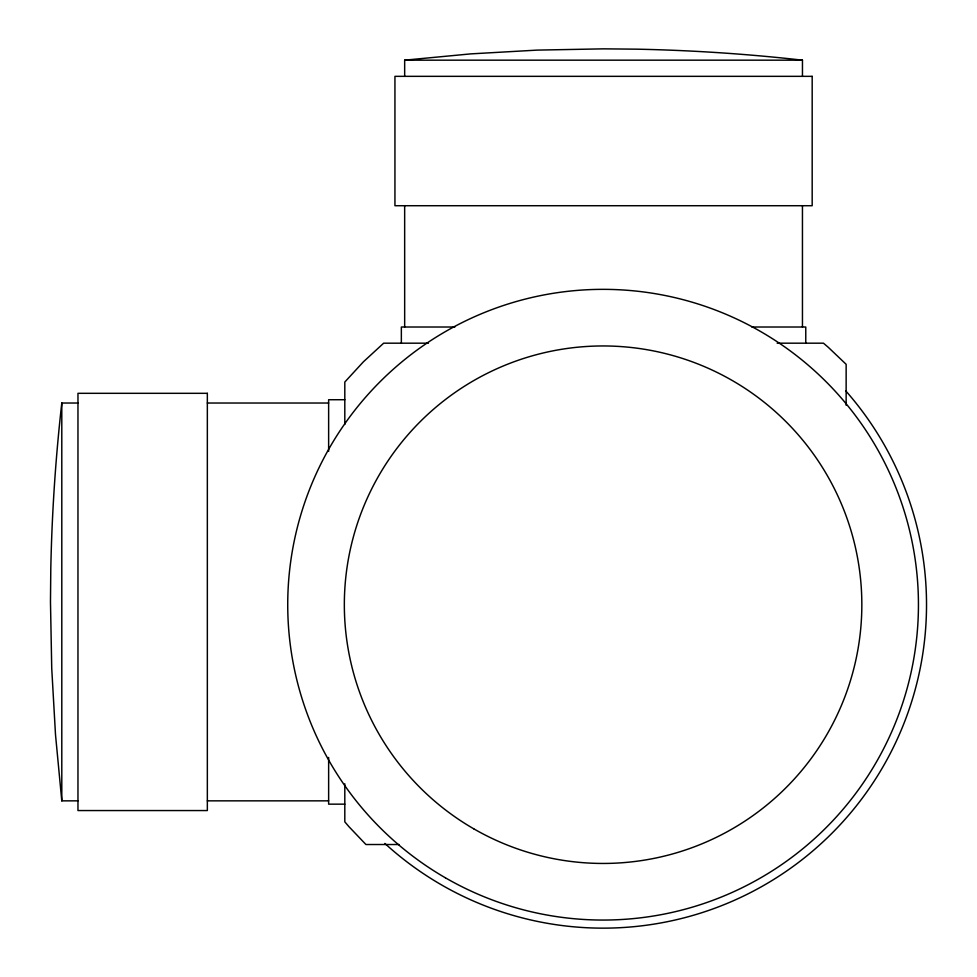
<?xml version="1.0" encoding="UTF-8"?>
<svg xmlns="http://www.w3.org/2000/svg" width="977" height="977" viewBox="0 0 977 977"><rect width="100%" height="100%" fill="white"/><g stroke="black" fill="none" stroke-linecap="round" stroke-linejoin="round"><path stroke-width="1.47" d="M77.965 403.025L61.795 403.025C55.579 458.091 51.903 513.438 50.792 568.846L50.474 601.966L51.732 668.329L55.506 734.716L61.795 800.859L77.965 800.847M404.673 76.34L404.661 60.171L470.804 53.882L537.203 50.108L603.566 48.85L636.686 49.168C692.07 50.291 747.405 53.943 802.459 60.171L802.459 76.34M404.661 60.171L802.459 60.171M454.879 327.014L401.352 327.014L401.352 343.183M751.887 327.014L805.769 327.014L805.769 343.183M428.427 343.183L383.656 343.183L363.42 361.795L344.808 382.031L344.808 424.445M777.155 343.183L823.464 343.183L828.154 347.189L846.143 364.311L846.143 405.26M344.808 399.727L328.638 399.727L328.638 451.374M207.344 403.025L328.638 403.025M207.344 800.847L328.638 800.847M344.808 804.156L328.638 804.156L328.638 757.468M399.019 844.519L365.935 844.519L348.813 826.53L344.808 821.84L344.808 783.823M802.447 205.72L802.459 327.014M404.661 205.72L404.673 327.014M61.795 403.025L61.795 800.859M845.703 390.812A323.448 323.448 0 0 1 829.729 835.457A323.448 323.448 0 0 1 384.865 843.444M812.18 76.34L394.94 76.34L394.94 205.72L812.18 205.72L812.18 76.34M207.344 393.316L77.965 393.316L77.965 810.556L207.344 810.556L207.344 393.316M445.402 877.81A315.363 315.363 0 0 0 918.441 604.702A315.363 315.363 0 0 0 445.402 331.594A315.363 315.363 0 0 0 445.402 877.81M473.711 828.789A258.758 258.758 0 0 0 861.836 604.702A258.758 258.758 0 0 0 473.711 380.615A258.758 258.758 0 0 0 473.711 828.789"/></g></svg>
